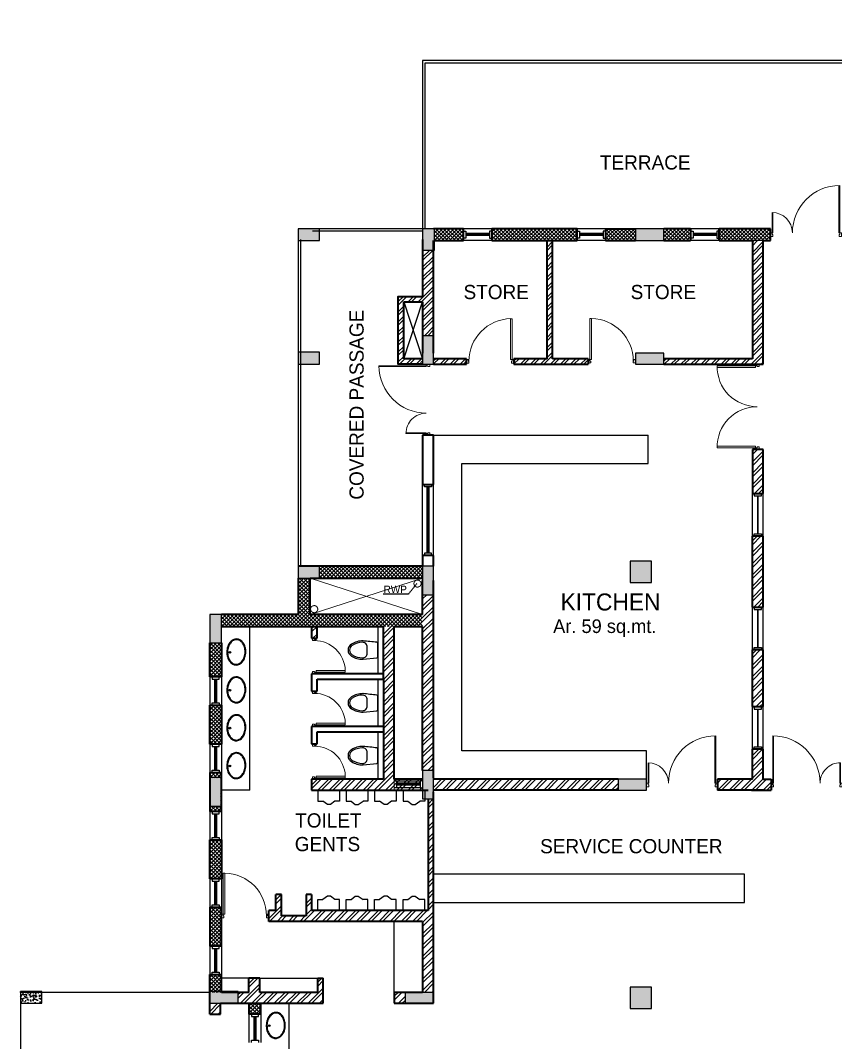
# Model space of a CAD drawing. Header units: millimetres. Extents: x -276609 to 1081398, y -453808 to 472098.
# Drawn here: x 38710 to 55937, y -55300 to -33710 of the extents above; entities that cross this region are included whole.
import ezdxf

# ---------------------------------------------------------------- set-up
doc = ezdxf.new("R2010")
doc.units = ezdxf.units.MM
doc.header["$MEASUREMENT"] = 0
doc.linetypes.add('ACAD_ISO10W100', pattern=[18, 12, -3, 0, -3])
doc.linetypes.add('HIDDEN', pattern=[0.375, 0.25, -0.125])
for name, color, linetype in [('A-Anno Tags', 6, 'Continuous'), ('A-Elevation', 4, 'Continuous'), ('A-Railing', 4, 'Continuous'), ('A-Sanitory', 181, 'Continuous'), ('A-Wall Patt', 8, 'Continuous'), ('A-Window', 4, 'Continuous'), ('AREA', 7, 'Continuous'), ('S-Conc Patt', 9, 'Continuous'), ('text', 252, 'Continuous')]:
    doc.layers.add(name, color=color, linetype=linetype)
for name, color, linetype, lineweight in [('A-BEAM-1-8', 8, 'HIDDEN', 9), ('A-Detail Lines', 241, 'Continuous', 25), ('A-Door', 4, 'Continuous', 9), ('A-Wall Sec', 1, 'Continuous', 20), ('PLUMBING', 3, 'ACAD_ISO10W100', 18), ('S-Concrete', 40, 'Continuous', 25)]:
    doc.layers.add(name, color=color, linetype=linetype, lineweight=lineweight)
doc.styles.get("Standard").update_dxf_attribs({"font": ''})
doc.styles.get('Standard').set_extended_font_data('Gill Sans MT')
doc.dimstyles.new('IIITD_WD_M @ 100', dxfattribs={"dimscale": 100, "dimtxt": 1, "dimasz": 1, "dimexe": 0.5, "dimexo": 0.25, "dimgap": 0.3, "dimtad": 1, "dimdec": 0, "dimrnd": 1, "dimzin": 0, "dimdsep": 46, "dimtxsty": 'Standard', "dimblk": 'ARCHTICK', "dimcen": 0.2, "dimdle": 0.3, "dimclrd": 256, "dimclre": 256, "dimclrt": 256, "dimadec": 0, "dimazin": 0, "dimtfac": 1, "dimtdec": 0, "dimtofl": 0, "dimtmove": 0, "dimatfit": 0, "dimfxl": 0.5, "dimfxlon": 1, "dimtolj": 1, "dimtzin": 0, "dimlwd": -1, "dimlwe": -1, "dimarcsym": 0})
doc.dimstyles.new('ISO-25', dxfattribs={"dimtxt": 2.5, "dimasz": 200, "dimexe": 1.25, "dimexo": 0.625, "dimtad": 1, "dimdec": 0, "dimtxsty": 'Standard', "dimcen": 2.5, "dimadec": 0, "dimazin": 0, "dimtfac": 1, "dimtdec": 0, "dimtmove": 0, "dimatfit": 3, "dimfxl": 1, "dimarcsym": 0})
pattern_1 = [(45, (-428981.34, -139722.53), (-119.32427, 119.32427), []), (45, (-428901.8, -139722.53), (-119.32427, 119.32427), [])]
pattern_2 = [(45, (-428981.34, -139722.53), (-106.066017, 106.066017), []), (45, (-428910.63, -139722.53), (-106.066017, 106.066017), [])]
pattern_3 = [(45, (-428981.344, -139722.526), (-39.7747564, 39.7747564), []), (135, (-428981.344, -139722.526), (-39.7747564, -39.7747564), [])]

# ---------------------------------------------------------------- blocks, each defined once
blk = doc.blocks.new('basin2')
for points in [[(278, -206, 0.12976), (261, -133, 0.106426), (201, -63, 0.084431), (116, -18, 0.073534), (7, 0, 0.073534), (-102, -14, 0.084431), (-188, -55, 0.106426), (-251, -122, 0.12976), (-272, -195, 0.12976), (-254, -269, 0.106426), (-194, -339, 0.084431), (-109, -383, 0.073534), (-1, -402, 0.073534), (108, -388, 0.084431), (195, -347, 0.106426), (258, -279, 0.12976)], [(263, -201, 0.119977), (247, -140, 0.106426), (192, -75, 0.084431), (111, -33, 0.073534), (7, -15, 0.073534), (-97, -28, 0.084431), (-180, -67, 0.106426), (-238, -130, 0.12976), (-257, -196, 0.009633), (-257, -201, 0.119977), (-240, -262, 0.106426), (-185, -327, 0.084431), (-104, -369, 0.073534), (0, -387, 0.073534), (104, -373, 0.084431), (187, -334, 0.106426), (245, -272, 0.12976), (263, -206, 0.009633)]]:
    blk.add_lwpolyline(points, format="xyb", close=True)
for radius in [17.8, 12.2]:
    blk.add_circle((-4, -64), radius)
blk = doc.blocks.new('wc-wh')
at = {"color": 0, "linetype": 'ByBlock'}
for points in [[(315, 195), (22, 165, 0.384412), (0, 140), (0, -140, 0.383904), (22, -165, 0.001434), (314, -195, 0.140641), (560, -125, 0.259738), (630, 0, 0.259738), (560, 125, 0.139471)], [(225, 65), (225, -65, 0.422961), (328, -165, 0.13189), (544, -100, 0.259738), (600, 0, 0.259738), (544, 100, 0.13189), (328, 165, 0.422961)]]:
    blk.add_lwpolyline(points, format="xyb", close=True, dxfattribs=at)
blk.add_arc((316, -170), 25, 264.2811, 270.16, dxfattribs=at)
blk = doc.blocks.new('urinal1')
for p, q in [((0, 228.6), (228.6, 228.6)), ((0, 228.6), (0, -228.6)), ((228.6, 228.6), (228.6, 127)), ((304.8, 25.4), (228.6, 127)), ((304.8, -38.1), (304.8, 25.4)), ((228.6, -127), (304.8, -38.1)), ((228.6, -228.6), (228.6, -127)), ((0, -228.6), (228.6, -228.6))]:
    blk.add_line(p, q)
blk = doc.blocks.new('din w1')
at = {"layer": 'A-Window', "color": 2, "lineweight": 60}
blk.add_line((476279, 163779), (476779, 163779), dxfattribs=at)
at = {"layer": 'A-Window'}
for points in [[(476229, 163904), (476829, 163904)], [(476229, 163704), (476279, 163704), (476279, 163854), (476229, 163854)], [(476229, 163654), (476829, 163654)], [(476829, 163704), (476779, 163704), (476779, 163854), (476829, 163854)]]:
    blk.add_lwpolyline(points, dxfattribs=at)
blk = doc.blocks.new('din v1')
at = {"layer": 'A-Window', "color": 2, "lineweight": 60}
blk.add_line((474051, 158052), (474051, 157552), dxfattribs=at)
at = {"layer": 'A-Window'}
for points in [[(473926, 158102), (473926, 157502)], [(473976, 158102), (473976, 158052), (474126, 158052), (474126, 158102)], [(474176, 158102), (474176, 157502)], [(473976, 157502), (473976, 157552), (474126, 157552), (474126, 157502)]]:
    blk.add_lwpolyline(points, dxfattribs=at)
blk = doc.blocks.new('Big Door Garbage')
at = {"layer": 'A-Door', "color": 5, "lineweight": 18}
for p, q in [((-12550, 128778), (-12500, 128778)), ((-12550, 128703), (-12550, 128778)), ((-12550, 128703), (-12515, 128703)), ((-12515, 128738), (-12500, 128738)), ((-12515, 128703), (-12515, 128738)), ((-12515, 128703), (-12515, 128273)), ((-12499, 128703), (-12515, 128703)), ((-12500, 128778), (-12500, 128738)), ((-12499, 128703), (-12499, 128273)), ((-11101, 128703), (-11101, 127703)), ((-11101, 128703), (-11085, 128703)), ((-11100, 128778), (-11100, 128738)), ((-11050, 128778), (-11100, 128778)), ((-11085, 128738), (-11100, 128738)), ((-11085, 128703), (-11085, 128738)), ((-11050, 128703), (-11085, 128703)), ((-11085, 128703), (-11085, 127703)), ((-11050, 128703), (-11050, 128778))]:
    blk.add_line(p, q, dxfattribs=at)
at = {"layer": 'A-Door', "lineweight": 18}
for centre, radius, start, end in [((-12515, 128703), 430, 270, 0), ((-11085, 128703), 1000, 180, 270)]:
    blk.add_arc(centre, radius, start, end, dxfattribs=at)
blk = doc.blocks.new('ABL_Door_S - 1000 x 2100-11-3 Second Floor Lvl')
at = {"layer": 'A-Door', "color": 5}
for p, q in [((-500, 38), (-450, 38)), ((-500, -38), (-500, 38)), ((-450, 38), (-450, -3)), ((450, 38), (450, -3)), ((500, 38), (450, 38)), ((500, -38), (500, 38)), ((-500, -38), (-465, -38)), ((-465, -3), (-450, -3)), ((-465, -38), (-465, -3)), ((-430, -38), (-465, -38)), ((465, -3), (450, -3)), ((465, -38), (465, -3)), ((500, -38), (465, -38))]:
    blk.add_line(p, q, dxfattribs=at)
at = {"layer": 'A-Door', "color": 5, "lineweight": 18}
for p, q in [((-465, -38), (-465, -902)), ((-430, -38), (-430, -902)), ((-430, -902), (-465, -902))]:
    blk.add_line(p, q, dxfattribs=at)
at = {"layer": 'A-Door'}
blk.add_arc((-450, -3), 900, 271.2733, 0, dxfattribs=at)
blk = doc.blocks.new('ABL_Door_S - 750 x 2100-5-3 Second Floor Lvl')
at = {"layer": 'A-Door', "color": 5, "lineweight": 18}
for p, q in [((-375, 38), (-325, 38)), ((-375, -38), (-375, 38)), ((-325, 38), (-325, -3)), ((325, 38), (325, -3)), ((375, 38), (325, 38)), ((375, -38), (375, 38)), ((-375, -38), (-340, -38)), ((-340, -3), (-325, -3)), ((-340, -38), (-340, -3)), ((-340, -38), (-340, -652)), ((-305, -38), (-340, -38)), ((-305, -38), (-305, -652)), ((340, -3), (325, -3)), ((340, -38), (340, -3)), ((375, -38), (340, -38))]:
    blk.add_line(p, q, dxfattribs=at)
blk.add_lwpolyline([(-340, -652), (-305, -652)], dxfattribs=at)
at = {"layer": 'A-Door', "lineweight": 18}
blk.add_arc((-325, -3), 650, 271.7632, 0, dxfattribs=at)
blk = doc.blocks.new('din d7')
at = {"layer": 'A-Door', "color": 5, "lineweight": 18}
for p, q in [((486934, 174520), (486934, 175332)), ((486969, 174518), (486969, 175332)), ((488629, 174518), (488629, 175332)), ((488664, 174518), (488664, 175332)), ((486899, 174518), (486934, 174518)), ((486899, 174518), (486899, 174443)), ((486934, 174518), (486934, 174483)), ((486969, 174518), (486934, 174518)), ((486934, 174483), (486949, 174483)), ((486949, 174443), (486949, 174483)), ((488629, 174518), (488664, 174518)), ((488664, 174483), (488649, 174483)), ((488649, 174443), (488649, 174483)), ((488664, 174518), (488664, 174483)), ((488699, 174518), (488664, 174518)), ((488699, 174518), (488699, 174443)), ((486899, 174443), (486949, 174443)), ((488699, 174443), (488649, 174443))]:
    blk.add_line(p, q, dxfattribs=at)
at = {"layer": 'A-Door', "lineweight": 18}
for centre, start, end in [((486950, 174483), 359.9841, 91.0727), ((488648, 174483), 88.9273, 180.0159)]:
    blk.add_arc(centre, 849, start, end, dxfattribs=at)
blk = doc.blocks.new('din w6')
at = {"layer": 'A-Window', "color": 2, "lineweight": 30}
blk.add_line((50, 125), (850, 125), dxfattribs=at)
at = {"layer": 'A-Window'}
for points in [[(0, 240), (900, 240)], [(0, 200), (50, 200), (50, 50), (0, 50)], [(0, 10), (900, 10)], [(900, 200), (850, 200), (850, 50), (900, 50)]]:
    blk.add_lwpolyline(points, dxfattribs=at)
blk = doc.blocks.new('ergrthyjty')
at = {"layer": 'S-Conc Patt'}
for points in [[(473561, 101613), (473561, 101363), (474011, 101363), (474011, 101613)], [(476441, 101613), (476191, 101613), (476191, 101163), (476441, 101163)], [(480691, 101613), (480691, 101363), (481291, 101363), (481291, 101613)], [(476421, 99353), (476191, 99353), (476191, 98753), (476421, 98753)], [(473561, 99003), (473561, 98753), (474011, 98753), (474011, 99003)], [(480691, 98983), (480691, 98753), (481291, 98753), (481291, 98983)], [(480581, 94593), (480581, 94143), (481031, 94143), (481031, 94593)], [(474011, 94233), (474011, 94483), (473561, 94483), (473561, 94233)], [(476421, 94483), (476191, 94483), (476191, 93883), (476421, 93883)], [(471941, 93463), (471691, 93463), (471691, 92863), (471941, 92863)], [(476421, 90168), (476191, 90168), (476191, 89568), (476421, 89568)], [(471941, 90018), (471691, 90018), (471691, 89418), (471941, 89418)], [(480321, 89983), (480321, 89753), (480921, 89753), (480921, 89983)], [(471691, 85503), (471691, 85253), (472291, 85253), (472291, 85503)], [(480581, 85593), (480581, 85143), (481031, 85143), (481031, 85593)], [(475821, 85483), (475821, 85253), (476421, 85253), (476421, 85483)]]:
    blk.add_hatch(color=8, dxfattribs=at).paths.add_polyline_path(points)
h = blk.add_hatch(dxfattribs=at)
h.set_pattern_fill('AR-CONC', color=8, scale=20, style=0)
h.set_pattern_definition([(50, (-806698.31, 1146868.39), (143.4520365, -12.550427), [15, -165]), (355, (-806698.31, 1146868.39), (-27.750267, 150.438427), [12, -132]), (100.4514, (-806686.35, 1146867.34), (115.701876, 137.887908), [12.748038, -140.228422]), (46.1842, (-806698.3, 1146908.39), (213.44821, -33.103803), [22.5, -247.5]), (96.6356, (-806680.52, 1146905.63), (186.93254, 194.823574), [19.122058, -210.3426]), (351.1842, (-806698.3, 1146908.4), (186.93239, 194.82372), [18, -198]), (21, (-806678.31, 1146898.39), (119.3814104, -80.523778), [15, -165]), (326, (-806678.31, 1146898.39), (48.663066, 145.030009), [12, -132]), (71.4514, (-806668.36, 1146891.68), (168.044526, 64.506099), [12.748038, -140.228422]), (37.5, (-806698.31, 1146868.39), (2.431971, 66.5787708), [0, -130.4, 0, -134, 0, -132.5]), (7.5, (-806698.31, 1146868.39), (52.6139075, 78.8823424), [0, -76.4, 0, -127.4, 0, -50.5]), (327.5, (-806742.91, 1146868.39), (106.7644872, -4.5109743), [0, -50, 0, -156, 0, -207]), (317.5, (-806762.91, 1146868.39), (116.637234, 20.0209965), [0, -65, 0, -103.6, 0, -147])])
h.paths.add_polyline_path([(467691, 85503), (467691, 85253), (468141, 85253), (468141, 85503)])
at = {"layer": 'S-Concrete'}
for points in [[(473561, 101613), (473561, 101363), (474011, 101363), (474011, 101613)], [(476441, 101613), (476191, 101613), (476191, 101163), (476441, 101163)], [(480691, 101613), (480691, 101363), (481291, 101363), (481291, 101613)], [(476421, 99353), (476191, 99353), (476191, 98753), (476421, 98753)], [(473561, 99003), (473561, 98753), (474011, 98753), (474011, 99003)], [(480691, 98983), (480691, 98753), (481291, 98753), (481291, 98983)], [(480581, 94593), (480581, 94143), (481031, 94143), (481031, 94593)], [(474011, 94233), (474011, 94483), (473561, 94483), (473561, 94233)], [(476421, 94483), (476191, 94483), (476191, 93883), (476421, 93883)], [(471941, 93463), (471691, 93463), (471691, 92863), (471941, 92863)], [(476421, 90168), (476191, 90168), (476191, 89568), (476421, 89568)], [(471941, 90018), (471691, 90018), (471691, 89418), (471941, 89418)], [(480321, 89983), (480321, 89753), (480921, 89753), (480921, 89983)], [(467691, 85503), (467691, 85253), (468141, 85253), (468141, 85503)], [(471691, 85503), (471691, 85253), (472291, 85253), (472291, 85503)], [(480581, 85593), (480581, 85143), (481031, 85143), (481031, 85593)], [(475821, 85483), (475821, 85253), (476421, 85253), (476421, 85483)]]:
    blk.add_lwpolyline(points, close=True, dxfattribs=at)
blk = doc.blocks.new('_ArchTick')
at = {"color": 0, "linetype": 'ByBlock', "const_width": 0.15}
blk.add_lwpolyline([(-0.5, -0.5), (0.5, 0.5)], dxfattribs=at)
blk = doc.blocks.new('*D481')
at = {"layer": 'A-Detail Lines', "transparency": 16777216}
for p, q in [((52545, 0), (54589, 0)), ((52575, -50), (52575, 50)), ((54559, 0), (54559, -50))]:
    blk.add_line(p, q, dxfattribs=at)
at = {"layer": 'A-Detail Lines', "transparency": 16777216, "xscale": 100, "yscale": 100, "zscale": 100, "rotation": 180}
blk.add_blockref('_ArchTick', (52575, 0), dxfattribs=at)
at = {"layer": 'A-Detail Lines', "transparency": 16777216, "xscale": 100, "yscale": 100, "zscale": 100}
blk.add_blockref('_ArchTick', (54559, 0), dxfattribs=at)
at = {"layer": 'A-Detail Lines', "transparency": 16777216, "insert": (53567, 80), "char_height": 100, "attachment_point": 5}
blk.add_mtext('\\A1;1985', dxfattribs=at)
blk = doc.blocks.new('*D482')
at = {"layer": 'A-Detail Lines', "transparency": 16777216}
for p, q in [((54529, 0), (55789, 0)), ((54559, 0), (54559, -50)), ((55759, -50), (55759, 50))]:
    blk.add_line(p, q, dxfattribs=at)
at = {"layer": 'A-Detail Lines', "transparency": 16777216, "xscale": 100, "yscale": 100, "zscale": 100, "rotation": 180}
blk.add_blockref('_ArchTick', (54559, 0), dxfattribs=at)
at = {"layer": 'A-Detail Lines', "transparency": 16777216, "xscale": 100, "yscale": 100, "zscale": 100}
blk.add_blockref('_ArchTick', (55759, 0), dxfattribs=at)
at = {"layer": 'A-Detail Lines', "transparency": 16777216, "insert": (55159, 80), "char_height": 100, "attachment_point": 5}
blk.add_mtext('\\A1;1200', dxfattribs=at)

msp = doc.modelspace()

# ---------------------------------------------------------------- hatches: boundary and pattern name
at = {"layer": 'A-Wall Patt'}
h = msp.add_hatch(dxfattribs=at)
h.set_pattern_fill('ANSI37', color=256, scale=450, style=0)
h.set_pattern_definition(pattern_3)
h.paths.add_polyline_path([(51074.9, -38359.8), (51709.9, -38359.8), (51709.9, -38109.8), (51074.9, -38109.8)])
h.paths.add_polyline_path([(48675, -38359.8), (50474.9, -38359.8), (50474.9, -38109.8), (48675, -38109.8)])
h.paths.add_polyline_path([(47459.9, -38359.8), (48075, -38359.8), (48075, -38109.8), (47459.9, -38109.8)])
h.paths.add_polyline_path([(52309.9, -38109.8), (52309.9, -38359.8), (52874.7, -38359.8), (52874.7, -38109.8)])
h.paths.add_polyline_path([(54559.9, -38359.8), (54559.9, -38109.8), (53474.7, -38109.8), (53474.7, -38359.8)])
h = msp.add_hatch(dxfattribs=at)
h.set_pattern_fill('ANSI32', color=256, scale=400, style=0)
h.set_pattern_definition(pattern_2)
h.paths.add_polyline_path([(49954.9, -38359.8), (49839.9, -38359.8), (49839.9, -40854.8), (49139.9, -40854.8), (49139.9, -40969.8), (50709.9, -40969.8), (50709.9, -40854.8), (49954.9, -40854.8)])
h = msp.add_hatch(dxfattribs=at)
h.set_pattern_fill('ANSI32', color=256, scale=400, style=0)
h.set_pattern_definition(pattern_2)
h.paths.add_polyline_path([(54409.9, -38359.8), (54179.9, -38359.8), (54179.9, -40854.8), (52309.9, -40854.8), (52309.9, -40969.8), (54409.9, -40969.8)])
h = msp.add_hatch(dxfattribs=at)
h.set_pattern_fill('ANSI32', color=256, scale=400, style=0)
h.set_pattern_definition([(45, (47338.21, -39431.34), (-106.066, 106.066), []), (45, (47408.92, -39431.34), (-106.066, 106.066), [])])
h.paths.add_polyline_path([(47439.9, -38559.8), (47209.9, -38559.8), (47209.9, -40369.8), (47439.9, -40369.8)])
h.paths.add_polyline_path([(47209.9, -39539.8), (46694.9, -39539.8), (46694.9, -40854.8), (46809.9, -40854.8), (46809.9, -39654.8), (47209.9, -39654.8)])
h.paths.add_polyline_path([(47209.9, -40854.8), (46809.9, -40854.8), (46694.9, -40854.8), (46694.9, -40969.8), (47209.9, -40969.8)])
h = msp.add_hatch(dxfattribs=at)
h.set_pattern_fill('ANSI32', color=256, scale=400, style=0)
h.set_pattern_definition(pattern_2)
h.paths.add_polyline_path([(48139.9, -40854.8), (47439.9, -40854.8), (47439.9, -40969.8), (48139.9, -40969.8)])
h = msp.add_hatch(dxfattribs=at)
h.set_pattern_fill('ANSI32', color=256, scale=450, style=0)
h.set_pattern_definition([(45, (54507.51, -49866.95), (-119.3243, 119.3243), []), (45, (54587.06, -49866.95), (-119.3243, 119.3243), [])])
h.paths.add_polyline_path([(54574.9, -49739.8), (54409.9, -49739.8), (54409.9, -49969.8), (54574.9, -49969.8)])
h.paths.add_polyline_path([(54409.9, -49104.8), (54179.9, -49104.8), (54179.9, -49739.8), (53439.9, -49739.8), (53439.9, -49969.8), (54409.9, -49969.8)])
h.paths.add_polyline_path([(54409.9, -42769.8), (54179.9, -42769.8), (54179.9, -43704.8), (54409.9, -43704.8)])
h.paths.add_polyline_path([(54409.9, -47004.8), (54179.9, -47004.8), (54179.9, -48204.8), (54409.9, -48204.8)])
h.paths.add_polyline_path([(54409.9, -45469.8), (54409.9, -44604.8), (54179.9, -44604.8), (54179.9, -45354.8), (54179.9, -46104.8), (54409.9, -46104.8)])
h = msp.add_hatch(dxfattribs=at)
h.set_pattern_fill('ANSI37', color=256, scale=450, style=0)
h.set_pattern_definition(pattern_3)
h.paths.add_polyline_path([(47209.9, -45239.8), (45029.9, -45239.8), (45029.9, -45489.8), (47209.9, -45489.8)])
h = msp.add_hatch(dxfattribs=at)
h.set_pattern_fill('ANSI37', color=256, scale=450, style=0)
h.set_pattern_definition(pattern_3)
h.paths.add_polyline_path([(47209.9, -46259.8), (44829.9, -46259.8), (44829.9, -45489.8), (44579.9, -45489.8), (44579.9, -46259.8), (42959.9, -46259.8), (42959.9, -46364.3), (42959.9, -46441.1), (42959.9, -46509.8), (46379.9, -46509.8), (46609.9, -46509.8), (47209.9, -46509.8)])
h = msp.add_hatch(dxfattribs=at)
h.set_pattern_fill('ANSI32', color=256, scale=450, angle=360, style=0)
h.set_pattern_definition(pattern_1)
h.paths.add_polyline_path([(46609.9, -46509.8), (46379.9, -46509.8), (46379.9, -47624.8), (46379.9, -48739.8), (46379.9, -49205.6), (46609.9, -49205.6)])
h.paths.add_polyline_path([(46609.9, -49205.6), (46379.9, -49205.6), (46379.9, -49739.8), (44864.9, -49739.8), (44864.9, -49969.8), (47209.9, -49969.8), (47209.9, -49739.8), (46609.9, -49739.8)])
h.paths.add_polyline_path([(47439.9, -45839.8), (47209.9, -45839.8), (47209.9, -46259.8), (47209.9, -46509.8), (47209.9, -49205.6), (47439.9, -49205.6)])
h.paths.add_polyline_path([(47439.9, -49205.6), (47209.9, -49205.6), (47209.9, -49554.8), (47439.9, -49554.8)])
h = msp.add_hatch(dxfattribs=at)
h.set_pattern_fill('ANSI32', color=256, scale=450, angle=360, style=0)
h.set_pattern_definition([(45, (-428981.34, -139032.53), (-119.32427, 119.32427), []), (45, (-428901.8, -139032.53), (-119.32427, 119.32427), [])])
h.paths.add_polyline_path([(44979.9, -46509.8), (44864.9, -46509.8), (44864.9, -46759.8), (44979.9, -46759.8)])
h = msp.add_hatch(dxfattribs=at)
h.set_pattern_fill('ANSI37', color=256, scale=450, style=0)
h.set_pattern_definition(pattern_3)
h.paths.add_polyline_path([(42959.9, -46859.8), (42709.9, -46859.8), (42709.9, -47569.8), (42709.9, -47574.8), (42959.9, -47574.8), (42959.9, -47269.8)])
h = msp.add_hatch(dxfattribs=at)
h.set_pattern_fill('ANSI37', color=256, scale=450, style=0)
h.set_pattern_definition(pattern_3)
h.paths.add_polyline_path([(42959.9, -48174.8), (42709.9, -48174.8), (42709.9, -48997.3), (42959.9, -48997.3)])
h = msp.add_hatch(dxfattribs=at)
h.set_pattern_fill('ANSI37', color=256, scale=450, style=0)
h.set_pattern_definition(pattern_3)
h.paths.add_polyline_path([(42959.9, -49597.3), (42709.9, -49597.3), (42709.9, -49704.8), (42959.9, -49704.8)])
h = msp.add_hatch(dxfattribs=at)
h.set_pattern_fill('ANSI32', color=256, scale=450, angle=360, style=0)
h.set_pattern_definition(pattern_1)
h.paths.add_polyline_path([(51339.9, -49969.8), (51339.9, -49739.8), (47439.9, -49739.8), (47439.9, -49969.8)])
h = msp.add_hatch(dxfattribs=at)
h.set_pattern_fill('ANSI37', color=256, scale=450, style=0)
h.set_pattern_definition(pattern_3)
h.paths.add_polyline_path([(42939.9, -50004.8), (42939.9, -50304.8), (42709.9, -50304.8), (42709.9, -50419.8), (42959.9, -50419.8), (42959.9, -50004.8)])
h = msp.add_hatch(dxfattribs=at)
h.set_pattern_fill('ANSI32', color=256, scale=450, angle=360, style=0)
h.set_pattern_definition(pattern_1)
h.paths.add_polyline_path([(47439.9, -50154.8), (47324.9, -50154.8), (47324.9, -52509.8), (44864.9, -52509.8), (44864.9, -52174.8), (44749.9, -52174.8), (44749.9, -52624.8), (44224.9, -52624.8), (44224.9, -52174.8), (44109.9, -52174.8), (44109.9, -52509.8), (43959.9, -52509.8), (43959.9, -52739.8), (47209.9, -52739.8), (47209.9, -53180.5), (47439.9, -53212.9)])
h.paths.add_polyline_path([(47439.9, -53212.9), (47209.9, -53180.5), (47209.9, -53430.8), (47439.9, -53524.6)])
h.paths.add_polyline_path([(47439.9, -53524.6), (47209.9, -53430.8), (47209.9, -54239.8), (47439.9, -54239.8)])
h = msp.add_hatch(dxfattribs=at)
h.set_pattern_fill('ANSI37', color=256, scale=450, style=0)
h.set_pattern_definition(pattern_3)
h.paths.add_polyline_path([(42959.9, -51019.8), (42709.9, -51019.8), (42709.9, -51842.3), (42959.9, -51842.3)])
h = msp.add_hatch(dxfattribs=at)
h.set_pattern_fill('ANSI37', color=256, scale=450, style=0)
h.set_pattern_definition(pattern_3)
h.paths.add_polyline_path([(42959.9, -52442.3), (42709.9, -52442.3), (42709.9, -53264.8), (42959.9, -53264.8)])
h = msp.add_hatch(dxfattribs=at)
h.set_pattern_fill('ANSI37', color=256, scale=450, style=0)
h.set_pattern_definition(pattern_3)
h.paths.add_polyline_path([(42959.9, -53865.1), (42709.9, -53865.1), (42709.9, -54239.8), (42959.9, -54239.8)])
h = msp.add_hatch(dxfattribs=at)
h.set_pattern_fill('ANSI32', color=256, scale=450, angle=360, style=0)
h.set_pattern_definition(pattern_1)
h.paths.add_polyline_path([(43309.9, -54239.8), (43309.9, -54469.8), (45109.9, -54469.8), (45109.9, -53939.8), (44994.9, -53939.8), (44994.9, -54239.8), (43769.9, -54239.8), (43769.9, -53939.8), (43539.9, -53939.8), (43539.9, -54239.8)])
h = msp.add_hatch(dxfattribs=at)
h.set_pattern_fill('ANSI32', color=256, scale=450, angle=360, style=0)
h.set_pattern_definition(pattern_1)
h.paths.add_polyline_path([(46839.9, -54239.8), (46609.9, -54239.8), (46609.9, -54469.8), (46839.9, -54469.8)])
h = msp.add_hatch(dxfattribs=at)
h.set_pattern_fill('ANSI32', color=256, scale=450, style=0)
h.set_pattern_definition([(45, (-428981.34, -139722.53), (-119.32427, 119.32427), []), (45, (-428901.8, -139722.53), (-119.32427, 119.32427), [])])
h.paths.add_polyline_path([(42939.9, -54469.8), (42709.9, -54469.8), (42709.9, -54699.8), (42939.9, -54699.8)])
h = msp.add_hatch(dxfattribs=at)
h.set_pattern_fill('ANSI37', color=256, scale=450, style=0)
h.set_pattern_definition(pattern_3)
h.paths.add_polyline_path([(43789.9, -54469.8), (43539.9, -54469.8), (43539.9, -54699.8), (43789.9, -54699.8)])

# ---------------------------------------------------------------- linework, layer by layer
at = {"layer": 'A-Anno Tags'}
msp.add_line((43769.9, -53939.8), (44864.9, -53939.8), dxfattribs=at)
at = {"layer": 'A-BEAM-1-8', "linetype": 'Continuous', "ltscale": 500}
for p, q in [((47209.9, -45489.8), (44829.9, -46259.8)), ((44829.9, -45489.8), (47209.9, -46259.8))]:
    msp.add_line(p, q, dxfattribs=at)
at = {"layer": 'A-Detail Lines', "linetype": 'Continuous', "ltscale": 500}
for p, q in [((46809.9, -40854.8), (47209.9, -39654.8)), ((46809.9, -39654.8), (47209.9, -40854.8))]:
    msp.add_line(p, q, dxfattribs=at)
at = {"layer": 'A-Detail Lines'}
msp.add_line((43539.9, -53939.8), (42959.9, -53939.8), dxfattribs=at)
msp.add_lwpolyline([(43769.9, -53939.8), (44994.9, -53939.8), (44994.9, -54239.8), (43769.9, -54239.8)], close=True, dxfattribs=at)
at = {"layer": 'A-Elevation'}
for p, q in [((47439.9, -42469.8), (51974.9, -42469.8)), ((51974.9, -43069.8), (51974.9, -42469.8)), ((48039.9, -49139.8), (48039.9, -43069.8)), ((48039.9, -43069.8), (51974.9, -43069.8)), ((43559.9, -49969.8), (43559.9, -46529.8)), ((46264.9, -46509.8), (46264.9, -47509.8)), ((46264.9, -47624.8), (46264.9, -48624.8)), ((46264.9, -48739.8), (46264.9, -49739.8)), ((51939.9, -49139.8), (48039.9, -49139.8)), ((51939.9, -49739.8), (51939.9, -49139.8)), ((43559.9, -49969.8), (42959.9, -49969.8)), ((54009.9, -51739.8), (47439.9, -51739.8)), ((54009.9, -52339.8), (54009.9, -51739.8)), ((47439.9, -52339.8), (54009.9, -52339.8)), ((46609.9, -54239.8), (46609.9, -52739.8)), ((44389.9, -56939.8), (44389.9, -54469.8))]:
    msp.add_line(p, q, dxfattribs=at)
at = {"layer": 'A-Railing'}
for p, q in [((47209.9, -34559.8), (47209.9, -38109.8)), ((56209.9, -34559.8), (47209.9, -34559.8)), ((56209.9, -34609.8), (47259.9, -34609.8)), ((47259.9, -34609.8), (47259.9, -38109.8)), ((47209.9, -38109.8), (44879.9, -38109.8)), ((47209.9, -38159.8), (44879.9, -38159.8)), ((44579.9, -38339.8), (44579.9, -45239.8)), ((44629.9, -38339.8), (44629.9, -45239.8))]:
    msp.add_line(p, q, dxfattribs=at)
at = {"layer": 'A-Wall Patt'}
msp.add_line((54409.9, -38359.8), (54179.9, -38359.8), dxfattribs=at)
msp.add_lwpolyline([(42709.9, -54239.8), (38709.9, -54239.8), (38709.9, -57768.9), (42709.9, -57768.9)], dxfattribs=at)
at = {"layer": 'A-Wall Sec', "lineweight": 35}
for p, q in [((48075, -38109.8), (47439.9, -38110.2)), ((48075, -38359.8), (48075, -38109.8)), ((50474.9, -38109.8), (48675, -38109.8)), ((48675, -38109.8), (48675, -38359.8)), ((50474.9, -38359.8), (50474.9, -38109.8)), ((51074.9, -38109.8), (51709.9, -38109.8)), ((51074.9, -38109.8), (51074.9, -38359.8)), ((52874.7, -38109.8), (52309.9, -38109.8)), ((52874.7, -38109.8), (52874.7, -38359.8)), ((54559.9, -38109.8), (53474.7, -38109.8)), ((53474.7, -38359.8), (53474.7, -38109.8)), ((54559.9, -38359.8), (54559.9, -38109.8)), ((47209.9, -38339.8), (47209.9, -39539.8)), ((47439.9, -40739.8), (47439.9, -38359.8)), ((47459.9, -38359.8), (48075, -38359.8)), ((48675, -38359.8), (50474.9, -38359.8)), ((49839.9, -40854.8), (49839.9, -38359.8)), ((49954.9, -40854.8), (49954.9, -38359.8)), ((51074.9, -38359.8), (51709.9, -38359.8)), ((52309.9, -38359.8), (52874.7, -38359.8)), ((53474.7, -38359.8), (54179.9, -38359.8)), ((54179.9, -38359.8), (54179.9, -40854.8)), ((54409.9, -40969.8), (54409.9, -38359.8)), ((54409.9, -38359.8), (54559.9, -38359.8)), ((46809.9, -39654.8), (47209.9, -39654.8)), ((46809.9, -40854.8), (46809.9, -39654.8)), ((47209.9, -39654.8), (47209.9, -40739.8)), ((47209.9, -40854.8), (46809.9, -40854.8)), ((48139.9, -40854.8), (47439.9, -40854.8)), ((47439.9, -40969.8), (48139.9, -40969.8)), ((48139.9, -40969.8), (48139.9, -40854.8)), ((49839.9, -40854.8), (49139.9, -40854.8)), ((49139.9, -40854.8), (49139.9, -40969.8)), ((49139.9, -40969.8), (50709.9, -40969.8)), ((50709.9, -40854.8), (49954.9, -40854.8)), ((50709.9, -40854.8), (50709.9, -40969.8)), ((54179.9, -40854.8), (52309.9, -40854.8)), ((52309.9, -40969.8), (54409.9, -40969.8)), ((47209.9, -42469.8), (47209.9, -43509.8)), ((47439.9, -42469.8), (47209.9, -42469.8)), ((47439.9, -43509.8), (47439.9, -42469.8)), ((54179.9, -42769.8), (54179.9, -43704.8)), ((54409.9, -42769.8), (54179.9, -42769.8)), ((54409.9, -43704.8), (54409.9, -42769.8)), ((47209.9, -43509.8), (47439.9, -43509.8)), ((54179.9, -43704.8), (54409.9, -43704.8)), ((54409.9, -44604.8), (54179.9, -44604.8)), ((54179.9, -46104.8), (54179.9, -44604.8)), ((54409.9, -46104.8), (54409.9, -44604.8)), ((47209.9, -45009.8), (47209.9, -45239.8)), ((47439.9, -45009.8), (47209.9, -45009.8)), ((47439.9, -45239.8), (47439.9, -45009.8)), ((47209.9, -45239.8), (44579.9, -45239.8)), ((44579.9, -45489.8), (44579.9, -46259.8)), ((44829.9, -45489.8), (47209.9, -45489.8)), ((44829.9, -46259.8), (44829.9, -45489.8)), ((47209.9, -46259.8), (47209.9, -45539.8)), ((47439.9, -49704.8), (47439.9, -45539.8)), ((54179.9, -46104.8), (54409.9, -46104.8)), ((44579.9, -46259.8), (42959.9, -46259.8)), ((47209.9, -46259.8), (44829.9, -46259.8)), ((42959.9, -46509.8), (46379.9, -46509.8)), ((44864.9, -46509.8), (44864.9, -46759.8)), ((44979.9, -46759.8), (44979.9, -46509.8)), ((46379.9, -47624.8), (46379.9, -46509.8)), ((46609.9, -49739.8), (46609.9, -46509.8)), ((46609.9, -46509.8), (47209.9, -46509.8)), ((47209.9, -49554.8), (47209.9, -46509.8)), ((44864.9, -46759.8), (44979.9, -46759.8)), ((42709.9, -47574.8), (42709.9, -46859.8)), ((42959.9, -46859.8), (42959.9, -47574.8)), ((54179.9, -48204.8), (54179.9, -47004.8)), ((54409.9, -47004.8), (54179.9, -47004.8)), ((54409.9, -48204.8), (54409.9, -47004.8)), ((42959.9, -47574.8), (42709.9, -47574.8)), ((46379.9, -47509.8), (44864.9, -47509.8)), ((44864.9, -47509.8), (44864.9, -47874.8)), ((44979.9, -47624.8), (46379.9, -47624.8)), ((44979.9, -47874.8), (44979.9, -47624.8)), ((46379.9, -47624.8), (46379.9, -48739.8)), ((44864.9, -47874.8), (44979.9, -47874.8)), ((42709.9, -48174.8), (42959.9, -48174.8)), ((42709.9, -48997.3), (42709.9, -48174.8)), ((42959.9, -48174.8), (42959.9, -48997.3)), ((54179.9, -48204.8), (54409.9, -48204.8)), ((46379.9, -48624.8), (44864.9, -48624.8)), ((44864.9, -48624.8), (44864.9, -48989.8)), ((44979.9, -48739.8), (46379.9, -48739.8)), ((44979.9, -48989.8), (44979.9, -48739.8)), ((46379.9, -48739.8), (46379.9, -49739.8)), ((42959.9, -48997.3), (42709.9, -48997.3)), ((44864.9, -48989.8), (44979.9, -48989.8)), ((54179.9, -49739.8), (54179.9, -49104.8)), ((54409.9, -49104.8), (54179.9, -49104.8)), ((54409.9, -49739.8), (54409.9, -49104.8)), ((42709.9, -49597.3), (42959.9, -49597.3)), ((42709.9, -49597.3), (42709.9, -50419.8)), ((42959.9, -50419.8), (42959.9, -49597.3)), ((46379.9, -49739.8), (44864.9, -49739.8)), ((44864.9, -49739.8), (44864.9, -49969.8)), ((47209.9, -49739.8), (46609.9, -49739.8)), ((47209.9, -49739.8), (46609.9, -49739.8)), ((51339.9, -49739.8), (47439.9, -49739.8)), ((54179.9, -49739.8), (53439.9, -49739.8)), ((53439.9, -49739.8), (53439.9, -49969.8)), ((54409.9, -49739.8), (54574.9, -49739.8)), ((54574.9, -49739.8), (54574.9, -49969.8)), ((44864.9, -49969.8), (47324.9, -49969.8)), ((51339.9, -49969.8), (47439.9, -49969.8)), ((47439.9, -54469.8), (47439.9, -50004.8)), ((54409.9, -49969.8), (53439.9, -49969.8)), ((54159.9, -49969.8), (54574.9, -49969.8)), ((47324.9, -50154.8), (47324.9, -52509.8)), ((42959.9, -50419.8), (42709.9, -50419.8)), ((42709.9, -51019.8), (42959.9, -51019.8)), ((42709.9, -51842.3), (42709.9, -51019.8)), ((42959.9, -51019.8), (42959.9, -51842.3)), ((42959.9, -51842.3), (42709.9, -51842.3)), ((44109.9, -52509.8), (44109.9, -52174.8)), ((44224.9, -52174.8), (44109.9, -52174.8)), ((44224.9, -52624.8), (44224.9, -52174.8)), ((44749.9, -52174.8), (44749.9, -52624.8)), ((44864.9, -52174.8), (44749.9, -52174.8)), ((44864.9, -52174.8), (44864.9, -52509.8)), ((42709.9, -52442.3), (42959.9, -52442.3)), ((42709.9, -52442.3), (42709.9, -53264.8)), ((42959.9, -53264.8), (42959.9, -52442.3)), ((44109.9, -52509.8), (43959.9, -52509.8)), ((43959.9, -52739.8), (43959.9, -52509.8)), ((44749.9, -52624.8), (44224.9, -52624.8)), ((47324.9, -52509.8), (44864.9, -52509.8)), ((47209.9, -52739.8), (43959.9, -52739.8)), ((47209.9, -52739.8), (47209.9, -54239.8)), ((42959.9, -53264.8), (42709.9, -53264.8)), ((42709.9, -54699.8), (42709.9, -53865.1)), ((42709.9, -53865.1), (42959.9, -53865.1)), ((42959.9, -54239.8), (42959.9, -53865.1)), ((43539.9, -54239.8), (43539.9, -53939.8)), ((43769.9, -53939.8), (43539.9, -53939.8)), ((43769.9, -54239.8), (43769.9, -53939.8)), ((44994.9, -54239.8), (44994.9, -53939.8)), ((44994.9, -53939.8), (45109.9, -53939.8)), ((45109.9, -54469.8), (45109.9, -53939.8)), ((43539.9, -54239.8), (42959.9, -54239.8)), ((44994.9, -54239.8), (43769.9, -54239.8)), ((47209.9, -54239.8), (46609.9, -54239.8)), ((46609.9, -54239.8), (46609.9, -54469.8)), ((42939.9, -54469.8), (44979.9, -54469.8)), ((42939.9, -54699.8), (42939.9, -54469.8)), ((43539.9, -54469.8), (43539.9, -54699.8)), ((43789.9, -54699.8), (43789.9, -54469.8)), ((44864.9, -54469.8), (45109.9, -54469.8)), ((46609.9, -54469.8), (47439.9, -54469.8)), ((42709.9, -54699.8), (42939.9, -54699.8)), ((43789.9, -54699.8), (43539.9, -54699.8))]:
    msp.add_line(p, q, dxfattribs=at)
at = {"layer": 'A-Wall Sec'}
msp.add_line((46609.9, -49739.5), (46609.9, -49969.8), dxfattribs=at)
at = {"layer": 'A-Wall Sec', "lineweight": 35}
msp.add_lwpolyline([(47209.9, -40969.8), (46694.9, -40969.8), (46694.9, -39539.8), (47209.9, -39539.8)], dxfattribs=at)
at = {"layer": 'A-Window', "color": 2, "lineweight": 60}
for p, q in [((47324.9, -44959.8), (47324.9, -43559.8)), ((47159.9, -49844.8), (46659.9, -49844.8))]:
    msp.add_line(p, q, dxfattribs=at)
at = {"layer": 'A-Window'}
for p, q in [((46659.9, -49769.8), (47159.9, -49769.8)), ((47159.9, -49919.8), (46659.9, -49919.8))]:
    msp.add_line(p, q, dxfattribs=at)
for points in [[(47209.9, -45009.8), (47209.9, -43509.8)], [(47399.9, -43509.8), (47399.9, -43559.8), (47249.9, -43559.8), (47249.9, -43509.8)], [(47439.9, -45009.8), (47439.9, -43509.8)], [(47399.9, -45009.8), (47399.9, -44959.8), (47249.9, -44959.8), (47249.9, -45009.8)], [(47209.9, -49739.5), (46609.9, -49739.5)], [(46609.9, -49769.8), (46659.9, -49769.8), (46659.9, -49919.8), (46609.9, -49919.8)], [(47209.9, -49769.8), (47159.9, -49769.8), (47159.9, -49919.8), (47209.9, -49919.8)], [(47209.9, -49969.8), (46609.9, -49969.8)]]:
    msp.add_lwpolyline(points, dxfattribs=at)
at = {"layer": 'PLUMBING'}
for centre in [(47102, -45604.6), (44917.7, -46145.1)]:
    msp.add_circle(centre, 75, dxfattribs=at)

# ---------------------------------------------------------------- block references
at = {"layer": 'A-Door', "xscale": -1}
for name, p, rotation in [('Big Door Garbage', (67109.9, 90505.5), 180), ('ABL_Door_S - 1000 x 2100-11-3 Second Floor Lvl', (51211.7, -40907.7), 180), ('Big Door Garbage', (-81415.5, -29919.8), 270), ('din d7', (228766.1, 445929), 90), ('Big Door Garbage', (64489.9, 78883), 180), ('ABL_Door_S - 1000 x 2100-11-3 Second Floor Lvl', (43459.9, -52624.8), 180)]:
    msp.add_blockref(name, p, dxfattribs=dict(at, rotation=rotation))
at = {"layer": 'A-Door'}
for name, p, rotation in [('ABL_Door_S - 1000 x 2100-11-3 Second Floor Lvl', (48639.9, -40912.3), 180), ('din w6', (54419.9, -44604.8), 90), ('din w6', (54419.9, -47004.8), 90), ('ABL_Door_S - 750 x 2100-5-3 Second Floor Lvl', (44922.4, -47134.8), 90), ('ABL_Door_S - 750 x 2100-5-3 Second Floor Lvl', (44922.4, -48249.8), 90), ('din w6', (54419.9, -49104.8), 90), ('ABL_Door_S - 750 x 2100-5-3 Second Floor Lvl', (44922.4, -49364.8), 90), ('Big Door Garbage', (43524.9, 78883), 180)]:
    msp.add_blockref(name, p, dxfattribs=dict(at, rotation=rotation))
at = {"layer": 'A-Sanitory'}
for name, p, rotation in [('basin2', (43072, -47053.3), 90), ('wc-wh', (46264.9, -47009.9), 180.0000309492947), ('basin2', (43072, -47853.3), 90), ('wc-wh', (46264.9, -48124.9), 180.0000309492947), ('basin2', (43072, -48653.3), 90), ('basin2', (43072, -49453.3), 90), ('wc-wh', (46264.9, -49239.9), 180.0000309492947), ('urinal1', (45824.9, -49969.8), 270), ('urinal1', (47024.9, -49969.8), 270), ('urinal1', (45224.9, -52509.8), 90), ('urinal1', (46424.9, -52509.8), 90), ('basin2', (43905.7, -54940.4), 90)]:
    msp.add_blockref(name, p, dxfattribs=dict(at, rotation=rotation))
at = {"layer": 'A-Sanitory', "xscale": -1}
for p, rotation in [((45224.9, -49969.8), 90), ((46424.9, -49969.8), 90), ((45824.9, -52509.8), 270), ((47024.9, -52509.8), 270)]:
    msp.add_blockref('urinal1', p, dxfattribs=dict(at, rotation=rotation))
at = {"layer": 'A-Window', "rotation": 180}
for p in [(524903.8, 125544.4), (527303.7, 125544.4), (529703.5, 125544.4)]:
    msp.add_blockref('din w1', p, dxfattribs=at)
at = {"layer": 'A-Window'}
for p in [(-431216.1, -205676.6), (-431216.1, -207099.1), (-431216.1, -208521.6), (-431216.1, -209944.1), (-431216.1, -211366.8), (-430386.1, -212801.6)]:
    msp.add_blockref('din v1', p, dxfattribs=at)
at = {"layer": 'S-Concrete'}
msp.add_blockref('ergrthyjty', (-428981.3, -139722.5), dxfattribs=at)

# ---------------------------------------------------------------- texts
at = {"layer": 'AREA', "insert": (49968.5, -46361.6), "char_height": 288, "width": 6203.897, "attachment_point": 1}
msp.add_mtext('{\\fCentury Gothic|b0|i0|c0|p34;Ar. 59 sq.mt.}', dxfattribs=at)
at = {"layer": 'PLUMBING', "insert": (46631.3, -45728.7), "char_height": 157.5, "attachment_point": 5, "rotation": 360}
msp.add_mtext('{\\fCentury Gothic|b0|i0|c0|p34;RWP}', dxfattribs=at)
at = {"layer": 'text', "width": 7754.871, "attachment_point": 1}
for s, insert, char_height in [('{\\fCentury Gothic|b0|i0|c0|p34;TERRACE}', (50956.5, -36559.9), 300), ('\\pi3274.7;{\\fCentury Gothic|b0|i0|c0|p34;STORE}', (44799.8, -39296.7), 300), ('\\pi3274.7;{\\fCentury Gothic|b0|i0|c0|p34;STORE}', (48331.7, -39296.7), 300), ('\\pi2915.2;{\\fCentury Gothic|b0|i0|c0|p34;KITCHEN}', (47209.3, -45813.6), 360), ('\\pi3269.2;{\\fCentury Gothic|b0|i0|c0|p34;TOILET \\P\\pi3261.3;GENTS}', (41246.6, -50457.5), 300)]:
    msp.add_mtext(s, dxfattribs=dict(at, insert=insert, char_height=char_height))
at = {"layer": 'text', "insert": (45663.8, -43832.8), "char_height": 300, "attachment_point": 1, "rotation": 90}
msp.add_mtext('{\\fCentury Gothic|b0|i0|c0|p34;COVERED PASSAGE}', dxfattribs=at)
at = {"layer": 'text', "insert": (49693.3, -51002.4), "char_height": 300, "attachment_point": 1}
msp.add_mtext('{\\fCentury Gothic|b0|i0|c0|p34;SERVICE COUNTER}', dxfattribs=at)

# ---------------------------------------------------------------- dimensions: what is measured, and where the dimension line sits
at = {"layer": 'A-Detail Lines'}
for base, p1, p2, picture, middle in [((54559.4406, 0), (52574.8511, -69279.8388), (54559.4406, 0), '*D481', (53567.1459, 80)), ((55759.4, 0), (54559.4, 0), (55759.4, -69515.9), '*D482', (55159.4, 80))]:
    dim = msp.add_linear_dim(base=base, p1=p1, p2=p2, dimstyle='IIITD_WD_M @ 100', override={"dimtmove": 1}, dxfattribs=at)
    dim.commit()
    dim.dimension.update_dxf_attribs({"geometry": picture, "text_midpoint": middle})

# ---------------------------------------------------------------- leaders
at = {"layer": 'PLUMBING'}
msp.add_leader([(47084.5, -45610.4), (46911.4, -45826.8), (46374.5, -45830.2)], dimstyle='ISO-25', override={"dimasz": 100, "dimgap": 0.625, "dimtad": 0}, dxfattribs=at)

doc.saveas('drawing.dxf')
